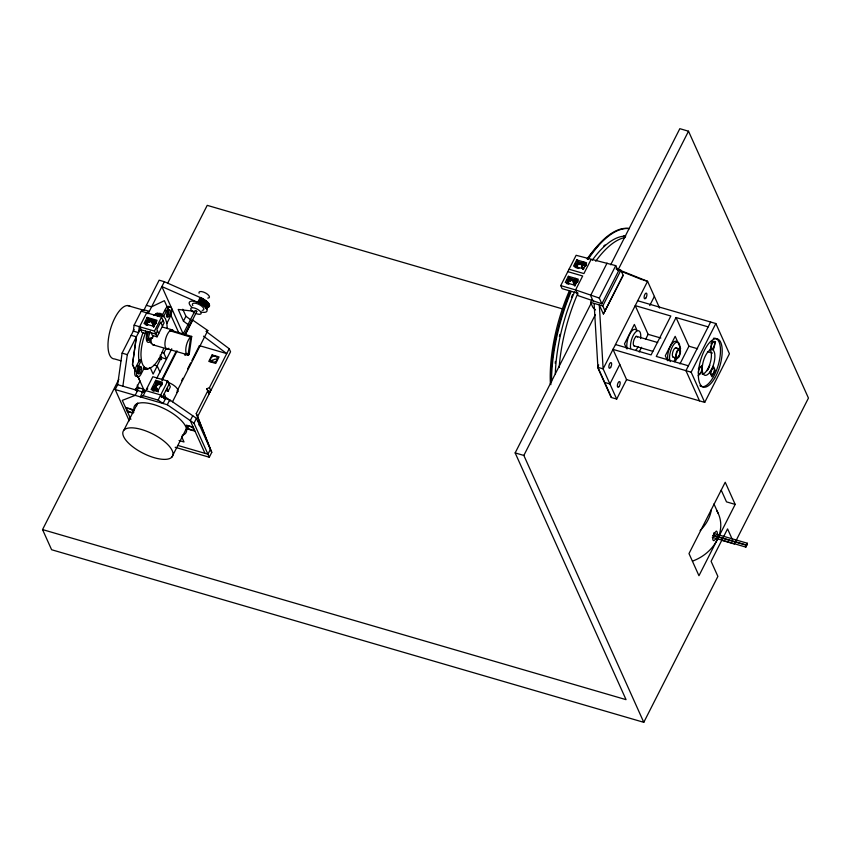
<?xml version="1.0" encoding="UTF-8"?>
<svg xmlns="http://www.w3.org/2000/svg" width="851" height="851" viewBox="0 0 851 851"><rect width="100%" height="100%" fill="white"/><g stroke="black" fill="none" stroke-linecap="round" stroke-linejoin="round"><path stroke-width="1.28" d="M717.404 534.822L717.425 533.641A4.915 1.713 -80.8 0 0 716.297 531.12L714.159 533.428L712.744 538.151A4.893 2.181 -66.4 0 0 713.883 540.672L716.425 538.47M129.235 420.82L115.183 389.545L117.651 384.673L122.097 353.133L134.086 329.539M122.863 386.194L127.31 354.654L141.053 327.592M146.425 312.732L149.308 311.338L144.096 309.828L141.213 311.211L134.139 325.156L133.299 331.092L138.511 332.613L139.341 326.678L141.926 332.411L146.744 333.815L147.84 331.656M131.16 335.305L136.373 336.826L132.479 364.419L135.415 370.962M136.373 336.826L132.49 364.398L135.681 371.536M169.977 330.741L190.539 337.06A9.872 3.957 -73.8 0 0 185.933 347.644A9.872 3.957 -73.8 0 0 188.007 355.005L190.815 336.815L191.72 336.422L189.167 354.516L188.262 354.952M717.223 536.087L716.893 537.321M183.071 334.23L195.102 310.551L196.198 310.711L196.826 311.487L184.805 335.166M186.401 354.527L185.529 355.314L184.55 354.878M144.042 309.924L159.148 280.181L164.36 281.702L202.059 298.318L206.984 301.562L209.282 304.424A9.872 3.851 26.9 0 1 208.091 307.328M146.68 312.806L139.607 326.752L140.958 329.773M148.085 313.753L164.36 281.702M153.914 326.454L157.041 320.295L147.138 317.402L144.01 323.571L154.074 326.38L153.488 326.954M145.734 321.625L146.329 321.061L147.585 325.231L145.734 321.625L147.319 325.156M147.383 318.391L147.978 317.817L149.553 321.338C148.84 323.38 146.585 318.359 147.978 317.817M146 321.699L146.329 321.061M145.298 324.252L147.914 319.114L156.573 321.646M145.681 324.891L148.234 319.859L155.669 322.029M732.264 539.343L727.562 528.886L711.096 561.309L717.882 576.414L643.782 722.318L51.603 549.735L42.55 529.588L118.874 379.312M167.551 283.457L207.219 205.357L562.671 308.956M146.542 325.114L148.68 320.901L156.499 323.178M148.968 321.912L147.712 317.742M152.957 325.773L152.233 322.774L154.074 326.38M153.552 320.178L154.137 319.614L155.722 323.135C154.648 326.401 151.893 313.923 155.393 323.784M153.744 327.029L152.489 322.848M153.808 320.263L154.137 319.614M155.137 323.71L153.882 319.54M137.575 375.919A6.914 2.766 -73.8 0 1 134.713 373.802A6.914 2.766 -73.8 0 1 136.681 365.675L139.67 359.803L141.404 360.313L138.415 366.175A6.914 2.766 -73.8 0 0 136.883 376.036A6.914 2.766 -73.8 0 0 141.734 372.812L144.574 367.26C141.394 364.143 141.255 359.345 140.958 355.186A27.647 11.084 -73.8 0 1 145.564 332.688M161.552 317.136L164.126 322.88L157.052 336.826L154.467 331.082L161.552 317.136L141.213 311.211M157.478 330.858L155.829 334.103L140.702 329.699M161.264 323.401L162.913 320.157M138.33 372.834L139.968 369.589M167.147 316.093L168.785 312.849M166.828 323.444L169.817 317.572A6.914 2.766 -73.8 0 0 171.349 307.722A6.914 2.766 -73.8 0 0 166.498 310.945L163.658 316.498L161.924 315.987L164.754 310.434A6.914 2.766 -73.8 0 1 169.37 306.828M135.362 390.056L139.936 381.057L137.809 376.302M136.628 390.981L138.341 387.62L143.542 389.13L144.585 391.417M137.628 390.492L135.149 395.364L122.31 400.374L130.852 419.362M141.83 392.502L143.542 389.13M123.906 430.17L137.745 402.927M156.839 366.355L161.594 356.995M154.105 365.068L157.233 365.983L153.116 374.089L150.159 367.504L149.297 368.27A29.03 11.637 -73.8 0 1 143.266 368.823M160.233 355.122L161.328 357.537L166.53 359.048L163.817 353.005L166.168 348.378M145.649 390.854L142.745 391.992L140.277 396.853L143.181 395.726L152.818 376.738L167.753 381.088L170.338 386.833L168.126 391.183L165.807 390.513M147.595 387.907L146.936 389.205A19.743 7.702 26.9 0 1 147.691 388.96M188.741 325.093L183.465 321.125L185.933 316.264L182.784 309.253M158.297 391.726L156.02 387.992L157.605 391.524L162.381 382.237L155.786 380.323L151.095 389.556L158.297 391.726L156.839 387.96L156.137 387.748L155.02 389.886M156.701 378.408L171.753 348.772M152.542 386.982L153.361 386.939L154.946 390.471L152.542 386.982L154.127 390.513M157.743 384.96L155.467 381.227L156.286 381.184L157.743 384.96L155.786 380.323M152.446 390.12L156.552 382.035L162.052 383.631M152.754 390.886L156.871 382.78L162.264 384.344M200.187 297.488L197.719 302.36A9.872 3.851 26.9 0 0 189.773 301.743A9.872 3.851 26.9 0 0 191.741 307.083M153.627 391.109L157.329 383.812L161.85 385.131M154.074 390.769L156.744 385.503M157.052 384.758L155.595 380.982M182.997 333.528L161.892 286.564L198.655 302.754L201.134 297.882M158.946 382.237L161.222 385.971L159.063 381.993M198.655 302.754L199.591 303.19L202.059 298.318M161.754 379.706L176.168 351.261M185.22 333.507L191.815 320.455L192.751 320.125L207.825 330.539L177.136 390.96M201.283 312.03A9.872 3.851 26.9 0 0 202.144 312.211L202.964 312.328A9.872 3.851 26.9 0 0 206.814 309.285L204.517 306.434L200.506 303.658L202.985 298.797M162.062 380.546L177.104 350.92M185.529 334.337L192.751 320.125M201.4 304.169L203.868 299.307M202.261 304.711L204.729 299.839M203.07 305.264L205.538 300.403M203.825 305.839L206.293 300.977M204.517 306.434L206.984 301.562M205.144 307.02L207.612 302.158M143.181 395.726L158.116 400.076L167.753 381.088M205.687 307.605L208.155 302.743M206.155 308.179L208.623 303.318M206.527 308.743L208.995 303.881M206.814 309.285L209.282 304.424M162.605 396.928L169.115 384.109M164.307 398.704L165.445 396.449L164.232 393.736M115.183 389.545L167.285 404.725L169.753 399.864L196.464 418.32L211.761 452.36L209.293 457.221L175.168 447.286M181.678 380.674L182.848 378.28M187.688 368.823L190.667 362.877M191.9 360.537L199.091 346.293M172.498 401.81L177.891 391.205M211.261 362.26L212.356 360.101M192.741 415.745L190.273 420.617L204.974 453.338M171.923 457.061A27.647 10.776 26.9 0 0 142.319 429.734A27.647 10.776 26.9 0 0 129.501 444.052A27.647 10.776 26.9 0 0 171.923 457.061L186.369 428.627M178.061 445.498L207.931 454.2L210.399 449.339L196.262 413.575L207.793 390.886L206.878 388.758L209.442 387.641L229.196 348.729L205.985 331.316M209.293 457.221L193.985 423.181L196.464 418.32M211.761 452.36L197.623 416.607L209.144 393.907L208.24 391.779L210.793 390.662L230.557 351.75L229.196 348.729M209.771 392.683L210.186 391.875L207.676 391.141M560.735 285.606L576.127 255.289L615.752 265.629L618.337 271.373L601.87 303.796L578.18 295.68L575.595 289.936L560.735 285.606L562.085 288.627L576.957 292.957M568.372 276.298L565.245 282.458L575.138 285.34L578.276 279.181L568.372 276.298L570.457 280.873L569.202 276.703L568.617 277.277L570.457 280.873M581.446 265.938L583.297 269.544L586.584 262.81L576.691 259.917L573.563 266.076L583.626 268.895L582.041 265.363L581.446 265.938L583.031 269.469L581.776 265.289M566.968 280.522L567.553 279.947L568.808 284.117L567.298 279.873M575.287 264.14L575.872 263.565L577.127 267.746L575.616 263.491M578.861 264.789L577.255 260.257L579.106 263.853L578.51 264.427L577.255 260.257M567.223 280.596L567.553 279.947M569.202 276.703L568.617 277.277M575.542 264.214L575.872 263.565M577.521 260.332L576.935 260.895M566.532 283.138L569.138 278.011L577.808 280.532M574.851 266.767L577.457 261.629L586.116 264.161M566.904 283.777L569.457 278.756L578.148 281.277M575.733 266.395L577.776 262.374L586.456 264.906M567.777 284L569.915 279.788L577.733 282.064M576.627 266.576L578.233 263.416L586.041 265.693M570.202 280.798L568.947 276.628M574.712 285.84L573.138 282.309C574.212 279.054 576.957 291.521 573.468 281.66M574.776 279.075L576.627 282.67L574.776 279.075C575.861 275.809 578.606 288.276 575.106 278.426M583.095 262.693L584.935 266.299L583.095 262.693C584.169 259.438 586.924 271.905 583.424 262.044M574.978 285.915L573.723 281.745M575.042 279.149L575.372 278.5M581.712 266.012L582.041 265.363M583.361 262.778L583.69 262.129M576.361 282.596L576.691 281.947M584.68 266.225L585.009 265.576M590.998 259.619L583.914 273.565L569.042 269.235M607.071 263.097L590.605 295.52L593.19 301.265M595.53 309.934L592.892 307.413L590.626 302.382L591.796 300.073M42.55 529.588L626.049 699.65L515.163 452.913L591.488 302.626M610.72 264.767L679.832 128.682L688.512 131.214L808.45 398.087L734.349 543.991L721.595 540.279M601.87 303.796L599.285 298.052L615.752 265.629M643.782 722.318L523.844 455.445L595.36 314.625M618.198 269.661L688.512 131.214M613.007 349.399L626.581 379.61L616.698 399.066L603.125 368.855L599.306 304.903L603.38 313.976L605.04 310.955L602.785 305.924L620.89 270.256L616.028 268.842M603.38 313.976L623.155 275.288L620.89 270.256M605.04 310.955L623.155 275.288M598.732 364.941L597.562 367.238L611.146 397.449M619.794 364.505L609.912 383.961L604.699 382.439M649.728 305.573L654.376 296.414M639.154 352.016L641.548 347.304M645.739 339.049L648.132 334.326L635.229 305.626L670.833 316.008L651.079 354.91L615.475 344.538M708.17 326.88L676.045 317.519L656.281 356.431L688.406 365.792M674.215 360.984L675.96 357.548M679.449 350.686L680.609 348.399L675.173 336.315L665.301 355.771L667.471 360.601M679.96 363.909L688.938 346.219L676.045 317.519M710.638 322.018L685.938 370.653L699.522 400.864M715.851 323.54L729.424 353.75L704.724 402.385L691.15 372.174L715.851 323.54L637.537 300.711M707.149 370.653L709.894 365.249M717.957 538.311L698.958 575.723L688.991 553.575L725.222 482.24L735.179 504.398L719.148 535.97M136.681 365.675L138.458 366.111M698.256 368.994L702.022 365.398L701.937 372.121L698.182 375.727M169.7 330.986L170.317 330.465M196.741 311.551L196.187 311.53M148.372 332.241A19.743 7.914 -73.8 0 0 146.691 339.687L150.074 338.06M146.691 339.687L148.074 340.092L152.584 337.921A9.872 3.957 -73.8 0 1 153.084 335.443M169.977 330.784L170.881 330.348L191.72 336.422M168.328 348.442L167.424 348.878L188.252 354.984M206.91 330.89L207.825 330.539M747.252 543.215L746.763 545.129L747.252 543.215L713.766 533.46M746.263 545.161L745.774 547.065L746.263 545.161L712.776 535.407M167.168 348.931L167.711 348.889M193.326 311.189L178.21 309.445L183.465 321.125M643.42 280.096L647.579 281.309L659.599 308.041M581.01 264.459L585.531 265.778M575.223 267.405L578.946 268.49M567.808 271.66L582.68 276.001L575.595 289.936L599.285 298.052M571.574 280.5L576.084 281.819M590.626 302.382L602.785 305.924M648.132 334.326L660.844 338.038M688.938 346.219L697.597 348.74M707.479 351.623L712.425 353.069M636.069 336.219L657.695 342.527M675.513 347.719L679.332 348.825M633.729 345.761L652.813 351.325M673.173 357.26L676.992 358.367M612.837 349.346L691.15 372.174M594.094 303.392L597.913 367.334L603.125 368.855L647.579 281.309L617.422 269.246M626.41 379.567L704.724 402.385M616.698 399.066L611.497 397.545L597.913 367.334M164.754 310.434L166.498 310.945M146.393 305.318L151.595 306.828L164.36 300.69L168.626 310.19M127.586 305.541L144.085 310.349M155.51 313.679L160.584 315.157M149.521 318.848L153.244 319.923M150.34 321.614L154.85 322.933M162.435 327.039L172.54 329.975M134.139 325.156L154.467 331.082M199.262 345.591L226.728 353.601L203.506 336.177M735.179 504.398L726.499 501.867L721.254 490.208M157.052 336.826L152.382 335.464L151.17 332.741M152.584 337.921L151.201 337.517A9.872 3.957 -73.8 0 0 154.393 344.634M185.486 353.442L189.167 354.516M152.776 344.761L166.668 348.814M515.163 452.913L523.844 455.445M161.733 352.399L163.817 353.005M159.169 358.856L161.647 359.579M122.097 353.133L127.31 354.654M120.991 360.824L114.651 358.973A27.647 11.084 -73.8 0 1 110.609 328.72A27.647 11.084 -73.8 0 1 130.331 306.466M143.84 367.483L147.649 368.589M713.276 535.364L746.763 545.129M712.287 537.311L745.774 547.065M207.899 391.641L210.41 392.375L210.186 391.875M155.467 381.227L156.159 381.429M157.18 384.514L157.871 384.716M154.946 390.471L152.669 386.737M145.776 390.62L160.711 394.97L161.616 396.981M135.256 389.109L137.734 389.832M117.651 384.673L143.798 392.3M163.573 398.055L169.753 399.864M125.48 407.416L132.426 409.448L133.788 412.469M193.209 427.159L186.263 425.138L188.071 429.159L195.017 431.191M127.288 411.448L133.086 413.139M179.061 440.541L184.029 441.988L181.561 436.499M617.039 269.65L642.377 279.788M199.591 303.19L200.506 303.658M167.285 404.725L193.985 423.181M158.116 400.076L163.062 403.491L165.53 398.63L160.584 395.215L161.605 397.491M185.933 316.264L191.209 320.221M144.574 367.26L144.904 367.664A27.647 11.084 -73.8 0 0 163.498 348.836M637.08 330.465L634.367 324.422L624.485 343.868L626.655 348.708M713.936 503.93L718.201 513.408M576.691 259.917L578.776 264.501M209.442 387.641L210.793 390.662M206.878 388.758L209.144 393.907M170.381 314.104L178.774 332.762M162.488 326.124L160.669 322.093L156.882 329.55L158.701 333.581M196.262 413.575L197.623 416.607M152.233 322.774L153.818 326.305M147.138 317.402L149.319 322.284M146.064 320.976L147.649 324.508M145.521 331.103L146.744 333.815M157.233 365.983L159.945 372.025M166.902 388.46L168.126 391.183M156.137 387.748L157.722 391.279M137.756 376.163L144.564 391.322M137.256 385.141L138.83 388.63M167.264 328.56L166.785 323.018L165.445 318.763L163.328 316.083A27.647 11.084 -73.8 0 0 157.403 316.051M211.835 362.335A3.553 2.947 -24.2 0 1 217.292 359.484M555.32 373.866A98.727 39.582 -73.8 0 1 574.521 291.989M592.253 260.225A98.727 39.582 -73.8 0 1 625.708 236.142M559.181 367.419A98.727 39.582 -73.8 0 1 577.999 292.999M595.721 261.236A98.727 39.582 -73.8 0 1 625.166 237.493M555.246 363.334A98.727 39.582 -73.8 0 1 555.426 361.409M559.426 336.432A98.727 39.582 -73.8 0 1 559.884 334.4M571.457 297.425A98.727 39.582 -73.8 0 1 572.627 294.584M603.529 246.279A98.727 39.582 -73.8 0 1 605.029 244.939M623.698 235.95A98.727 39.582 -73.8 0 1 625.006 235.94M550.395 383.833A98.727 39.582 -73.8 0 1 569.489 290.521M587.211 258.757A98.727 39.582 -73.8 0 1 597.679 246.439M551.501 382.078A106.62 42.741 -73.8 0 1 571.138 291.542M588.084 259.395A106.62 42.741 -73.8 0 1 629.421 228.642M550.831 384.673A106.62 42.741 -73.8 0 1 570.447 291.34M587.381 259.193A106.62 42.741 -73.8 0 1 628.729 228.44M716.616 510.494A39.486 32.742 -24.2 0 1 719.159 535.034M717.85 538.406A39.486 32.742 -24.2 0 1 692.459 561.139M711.351 509.749A39.486 32.742 -24.2 0 1 700.128 530.556M714.032 532.747A4.936 1.925 -75.2 0 1 713.957 533.917M634.442 345.974A4.936 1.979 -73.8 0 1 633.952 339.921A4.936 1.979 -73.8 0 1 637.644 337.092M630.623 348.559A10.861 4.351 -73.8 0 1 635.601 332.06A10.861 4.351 -73.8 0 1 640.612 338.57M638.207 346.527A10.861 4.351 -73.8 0 1 635.633 350.335M674.088 357.207A4.936 1.979 -73.8 0 1 672.822 351.92A4.936 1.979 -73.8 0 1 676.715 348.474M670.226 361.632A10.861 4.351 -73.8 0 1 674.003 344.208A10.861 4.351 -73.8 0 1 679.683 349.963M677.29 357.909A10.861 4.351 -73.8 0 1 674.705 361.728M627.219 348.825A11.254 4.51 -73.8 0 1 629.559 334.443A11.254 4.51 -73.8 0 1 636.559 330.433M668.024 360.718A11.254 4.51 -73.8 0 1 670.375 346.346A11.254 4.51 -73.8 0 1 677.375 342.325M675.534 357.824A11.254 4.51 -73.8 0 1 675.056 358.696M711.117 343.208A3.553 1.425 -73.8 0 1 711.032 343.793M714.734 338.23A25.073 10.052 -73.8 0 1 718.329 364.824A25.073 10.052 -73.8 0 1 701.096 386.375M700.501 386.067A25.073 10.052 -73.8 0 1 699.937 385.652M713.351 338.336A25.073 10.052 -73.8 0 1 714.053 338.23M710.021 349.484A13.329 5.34 -73.8 0 1 710.032 363.537A13.329 5.34 -73.8 0 1 702.277 374.312M710.425 371.217A3.553 1.425 -73.8 0 1 710.213 371.791M707.883 369.802A3.553 1.425 -73.8 0 1 708.34 368.696M708.606 368.217A3.553 1.425 -73.8 0 1 709.191 367.483M194.454 312.774A5.787 2.255 26.9 0 1 192.039 307.743A5.787 2.255 26.9 0 1 200.793 312.04A5.787 2.255 26.9 0 1 195.804 313.434M199.07 293.255A5.787 2.255 26.9 0 1 205.708 293.063A5.787 2.255 26.9 0 1 207.804 298.116M148.074 340.092A19.743 7.914 -73.8 0 1 150.244 331.188M168.892 348.325A9.872 3.957 -73.8 0 1 165.796 338.315A9.872 3.957 -73.8 0 1 173.785 331.454M168.051 309.285A3.947 1.585 -73.8 0 1 168.455 312.881A3.947 1.585 -73.8 0 1 166.381 316.646M139.479 366.249A3.947 1.585 -73.8 0 1 139.447 370.334A3.947 1.585 -73.8 0 1 137.224 373.536M151.776 343.41A8.882 3.564 -73.8 0 1 149.744 338.879M149.319 342.176A8.882 3.564 -73.8 0 1 147.563 331.326M164.796 396.811A9.872 3.851 26.9 0 1 170.211 401.044M166.732 381.897A9.872 3.851 26.9 0 1 176.157 387.343A9.872 3.851 26.9 0 1 176.742 392.29M197.964 421.054A6.914 2.691 26.9 0 1 199.655 425.277M199.017 424.713A6.914 2.691 26.9 0 1 199.379 425.617M134.245 410.629A29.03 11.318 26.9 0 1 165.732 409.395A29.03 11.318 26.9 0 1 182.199 435.308M186.997 429.372A29.03 11.318 26.9 0 1 185.529 430.149M136.724 405.767A29.03 11.318 26.9 0 1 136.373 404.087M192.805 305.573A6.319 2.468 26.9 0 1 195.294 303.222A6.319 2.468 26.9 0 1 202.708 307.02A6.319 2.468 26.9 0 1 202.166 310.36M153.978 315.487A29.03 11.637 -73.8 0 1 162.839 314.987M139.16 361.611A29.03 11.637 -73.8 0 1 142.957 332.858M157.052 312.923A29.03 11.637 -73.8 0 1 158.658 314.849M139.085 366.377A3.553 1.425 -73.8 0 1 139.415 369.845A3.553 1.425 -73.8 0 1 137.362 373.142M168.104 309.807A3.553 1.425 -73.8 0 1 168.232 313.104A3.553 1.425 -73.8 0 1 166.456 316.264M712.298 341.347L710.351 348.984L713.563 349.229L715.51 341.602L712.298 341.347M212.101 354.92L208.803 361.398L215.75 363.43L219.047 356.941L212.101 354.92M713.372 366.26L710.074 372.749L711.883 376.78L715.18 370.291L713.372 366.26M678.651 356.324A3.947 1.585 -73.8 0 0 679.492 349.921A3.947 1.585 -73.8 0 0 676.343 354.559A3.947 1.585 -73.8 0 0 678.651 356.324M678.779 357.005A4.936 1.979 -73.8 0 0 679.821 349.006A4.936 1.979 -73.8 0 0 675.896 354.793A4.936 1.979 -73.8 0 0 678.779 357.005M645.749 298.19A2.957 1.191 -73.8 0 0 646.6 293.287A2.957 1.191 -73.8 0 0 644.196 296.414A2.957 1.191 -73.8 0 0 645.749 298.19M619.007 386.641A2.957 1.191 -73.8 0 0 619.858 381.737A2.957 1.191 -73.8 0 0 617.443 384.854A2.957 1.191 -73.8 0 0 619.007 386.641M610.667 367.366A2.957 1.191 -73.8 0 0 611.178 362.632A2.957 1.191 -73.8 0 0 608.859 366.281A2.957 1.191 -73.8 0 0 610.667 367.366M713.478 347.58A3.553 1.425 -73.8 0 0 714.053 341.932A3.553 1.425 -73.8 0 0 711.276 346.357A3.553 1.425 -73.8 0 0 713.478 347.58M700.65 372.855A3.553 1.425 -73.8 0 0 701.213 367.196A3.553 1.425 -73.8 0 0 698.437 371.632A3.553 1.425 -73.8 0 0 700.65 372.855M711.117 370.185A13.329 5.34 -73.8 0 0 712.298 349.665A13.329 5.34 -73.8 0 0 702.245 367.526A13.329 5.34 -73.8 0 0 711.117 370.185M714.627 378.333A25.073 10.052 -73.8 0 0 717.755 339.049A25.073 10.052 -73.8 0 0 698.49 371.515A25.073 10.052 -73.8 0 0 714.627 378.333M713.17 373.812A3.553 1.425 -73.8 0 0 713.744 368.164A3.553 1.425 -73.8 0 0 710.968 372.589A3.553 1.425 -73.8 0 0 713.17 373.812M169.083 316.115A3.947 1.585 -73.8 0 0 169.796 309.785A3.947 1.585 -73.8 0 0 166.69 314.604A3.947 1.585 -73.8 0 0 169.083 316.115M140.404 372.642A3.947 1.585 -73.8 0 0 140.872 366.473A3.947 1.585 -73.8 0 0 137.851 371.61A3.947 1.585 -73.8 0 0 140.404 372.642M213.005 362.207A3.553 2.947 -24.2 0 0 217.271 357.994A3.553 2.947 -24.2 0 0 211.495 357.314A3.553 2.947 -24.2 0 0 213.005 362.207M188.348 428.276A3.553 1.383 26.9 0 0 193.762 429.851A3.553 1.383 26.9 0 0 189.826 426.351A3.553 1.383 26.9 0 0 188.348 428.276M127.565 410.565A3.553 1.383 26.9 0 0 132.979 412.139A3.553 1.383 26.9 0 0 129.044 408.629A3.553 1.383 26.9 0 0 127.565 410.565"/></g></svg>
